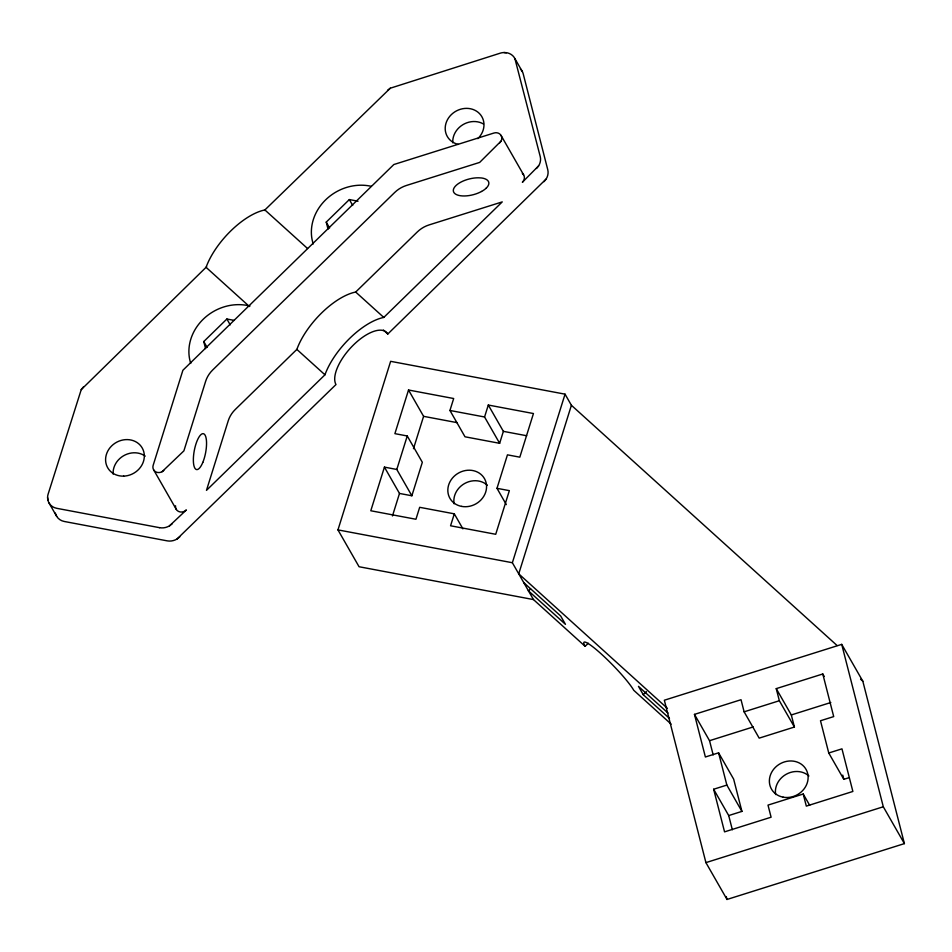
<?xml version="1.0" encoding="UTF-8"?>
<svg xmlns="http://www.w3.org/2000/svg" width="952" height="952" viewBox="0 0 952 952"><rect width="100%" height="100%" fill="white"/><g stroke="black" fill="none" stroke-linecap="round" stroke-linejoin="round"><path stroke-width="1.43" d="M671.148 724.127L633.758 690.307A36.485 4.641 45.7 0 0 601.152 653.857A36.485 4.641 45.7 0 0 585.135 646.325L533.465 599.57L359.059 566.737L337.96 529.895L390.641 361.332L565.048 394.164L571.402 405.278L837.058 645.504M384.43 467.123L399.495 493.445L411.859 495.766L396.794 469.455L384.43 467.123L370.792 510.76L415.941 519.256L419.677 507.309L454.306 513.83L462.922 528.86M506.309 504.608L496.992 488.317L507.452 454.842L519.816 457.174L533.453 413.537L488.305 405.04L503.37 431.351L499.645 443.311L465.004 436.789L449.939 410.467L453.676 398.519L408.527 390.011L394.89 433.648L407.254 435.98L422.331 462.291L411.859 495.766M396.794 469.455L407.254 435.98M392.462 515.96L399.495 493.445M413.477 448.701L423.592 416.333L408.527 390.011M454.306 513.83L450.57 525.778L495.718 534.286L509.356 490.649L496.992 488.317M499.645 443.311L484.568 416.988L488.305 405.04M533.465 599.57L512.366 562.727L565.048 394.164M571.402 405.278L518.733 573.842L667.4 708.336M206.62 266.774L81.241 389.618L48.147 494.04A13.233 11.781 -29.6 0 0 47.6 497.61L47.85 499.943A13.268 11.805 -29.9 0 0 56.787 508.32L159.662 527.694M501.049 141.122L479.665 162.411L406.48 185.45A26.537 23.61 -29.8 0 0 394.687 192.482L212.677 369.995A26.537 23.61 -29.8 0 0 205.632 381.335L183.891 450.867L162.042 471.74A6.64 5.914 -29.9 0 1 155.105 471.442A6.64 5.914 -29.9 0 1 153.165 465.314L182.891 370.268L393.842 164.529L493.874 133.054A6.64 5.902 -29.8 0 1 500.466 134.625A6.64 5.902 -29.8 0 1 501.049 141.122L499.776 142.8M264.323 210.499L390.308 88.203L500.169 53.193A13.245 11.757 -29.7 0 1 503.953 52.55L507.666 52.931A13.268 11.793 -29.1 0 1 514.901 58.596L540.224 156.544A13.268 11.805 -29.5 0 1 538.63 165.85L522.362 182.284A6.64 5.902 -30.1 0 0 524.302 178.655A6.64 5.902 -29.8 0 0 522.351 173.442M520.363 68.949A13.268 11.805 -29.8 0 1 523.231 73.911L547.757 169.706A13.268 11.793 -30.1 0 1 546.15 179.012L387.809 334.009A36.485 16.017 -47.9 0 0 353.62 344.803A36.485 16.017 -47.9 0 0 335.985 384.548L177.036 538.999A13.268 11.793 -29.7 0 1 167.195 540.855L64.319 521.482A13.268 11.793 -29.8 0 1 55.692 514.223L55.383 513.104M81.241 389.618L83.371 386.976M536.488 168.504L538.63 165.85M544.02 181.665L546.162 179.012M486.246 188.127L487.079 187.235A18.243 8.14 -14.5 0 0 481.879 178.012L480.379 177.893A18.243 8.14 -14.5 0 0 457.626 184.164A18.243 8.14 -14.5 0 0 457.412 195.005A18.243 8.14 -14.5 0 0 480.058 192.233L481.522 191.459M205.572 348.622L203.764 341.554L226.885 319.015L234.109 320.372M328.047 229.182L326.238 222.113L349.348 199.563L358.023 201.205M296.857 349.408L235.275 409.479A26.537 23.598 -29.8 0 0 228.23 420.808L206.477 490.351L324.953 374.802A53.074 23.288 -47.9 0 1 383.787 317.433L502.251 201.895L429.066 224.922A26.537 23.598 -29.8 0 0 417.285 231.967L355.691 292.038A53.074 23.288 -47.9 0 0 296.857 349.408L324.953 374.802M172.241 523.743L169.504 525.837L186.378 509.951A6.64 5.902 -29.7 0 1 179.012 511.629A6.64 5.902 -29.7 0 1 175.549 505.786M528.491 590.894L530.609 588.824M585.135 646.325L588.3 643.231M669.482 718.427L643.266 694.722L646.444 691.616M387.571 90.309L390.308 88.203M177.036 538.999L179.773 536.892M162.042 471.74L163.792 470.478M841.723 644.373L664.341 700.22L705.92 862.619L727.019 899.462L904.4 843.615L862.821 681.204L841.723 644.373L883.301 806.772L904.4 843.615M741.917 811.401L726.852 785.079L713.643 789.244L728.708 815.555L741.917 811.401L733.659 779.152L718.593 752.83L705.384 756.995L694.472 714.381L741.025 699.72L744.119 711.822L759.184 738.133L794.408 727.042L791.314 714.952L776.249 688.629L822.79 673.98L824.23 676.479M744.119 711.822L779.343 700.731L794.408 727.042M694.472 714.381L709.538 740.692L753.27 726.923M791.314 714.952L830.81 702.516M822.79 673.98L833.702 716.594L820.493 720.747L828.752 752.996L841.961 748.843L852.873 791.457L806.32 806.118L803.226 794.016L768.002 805.106L771.096 817.209L724.555 831.858L713.643 789.244M828.752 752.996L843.817 779.319L849.101 777.653M705.92 862.619L883.301 806.772M503.953 52.538L506.452 52.693M449.939 410.467L484.568 416.988M423.592 416.333L457.091 422.64M503.37 431.351L526.682 435.742M337.96 529.895L512.366 562.727M145.239 456.139L143.752 455.175A19.909 17.683 -29.9 0 0 115.704 463.565A19.897 17.731 -29.8 0 0 113.133 474.072M860.62 679.228L862.821 681.204M307.544 248.508L264.894 209.952A53.074 23.288 -47.9 0 0 206.072 267.322L249.424 306.532M355.691 292.038L383.787 317.433M383.406 330.035L387.809 334.009M523.683 582.541L560.668 615.98L565.464 624.345L528.336 590.752M667.971 713.024L638.471 686.356L643.266 694.722M514.889 58.584L522.422 71.745M501.038 135.41L523.636 174.882M803.226 794.016L809.688 805.297M349.348 199.563L352.704 205.418M326.238 222.113L329.582 227.956M226.885 319.015L230.229 324.858M203.764 341.554L207.108 347.409M153.772 470.05L176.358 509.522M49.135 503.168L56.668 516.329M842.746 775.106L843.817 779.319M776.249 688.629L779.343 700.731M718.593 752.83L726.852 785.079M709.538 740.692L713.179 754.9M728.708 815.555L732.35 829.763M726.281 896.582L727.019 899.462M47.6 497.61L47.85 499.943M775.654 794.563A19.897 17.707 -29.8 0 1 786.173 774.285A19.897 17.707 -29.8 0 1 808.902 775.975M454.104 503.798A19.897 17.707 -29.8 0 1 464.624 483.509A19.897 17.707 -29.8 0 1 487.353 485.211M486.293 188.068A18.243 8.14 -14.5 0 1 481.581 191.447M458.388 144.418A19.909 17.695 -29.5 0 1 447.488 119.678A19.909 17.695 -29.5 0 1 476.416 111.098A19.909 17.695 -29.5 0 1 477.809 138.659M452.783 142.824A19.897 17.683 -29.8 0 1 462.743 124.783A19.897 17.683 -29.8 0 1 483.485 123.986M190.745 363.414A46.434 41.305 -29.8 0 1 203.288 319.17A46.434 41.305 -29.8 0 1 249.948 306.044M313.22 243.962A46.434 41.305 -29.8 0 1 325.31 200.17A46.434 41.305 -29.8 0 1 371.268 186.318M169.504 525.837A13.268 11.793 -29.6 0 1 159.662 527.682M783.139 797.169A19.897 17.707 -29.8 0 0 807.617 773.286A19.897 17.707 -29.8 0 0 775.475 767.241A19.897 17.707 -29.8 0 0 783.139 797.169M461.589 506.393A19.897 17.707 -29.8 0 0 486.055 482.521A19.897 17.707 -29.8 0 0 453.925 476.476A19.897 17.707 -29.8 0 0 461.589 506.393M202.812 462.398A18.243 5.76 -79.3 0 0 203.668 433.791A18.243 5.76 -79.3 0 0 193.375 458.685A18.243 5.76 -79.3 0 0 202.812 462.398M123.689 476.131A19.897 17.707 -30 0 0 142.324 448.166A19.897 17.707 -30 0 0 108.837 449.308A19.897 17.707 -30 0 0 123.689 476.131"/></g></svg>
